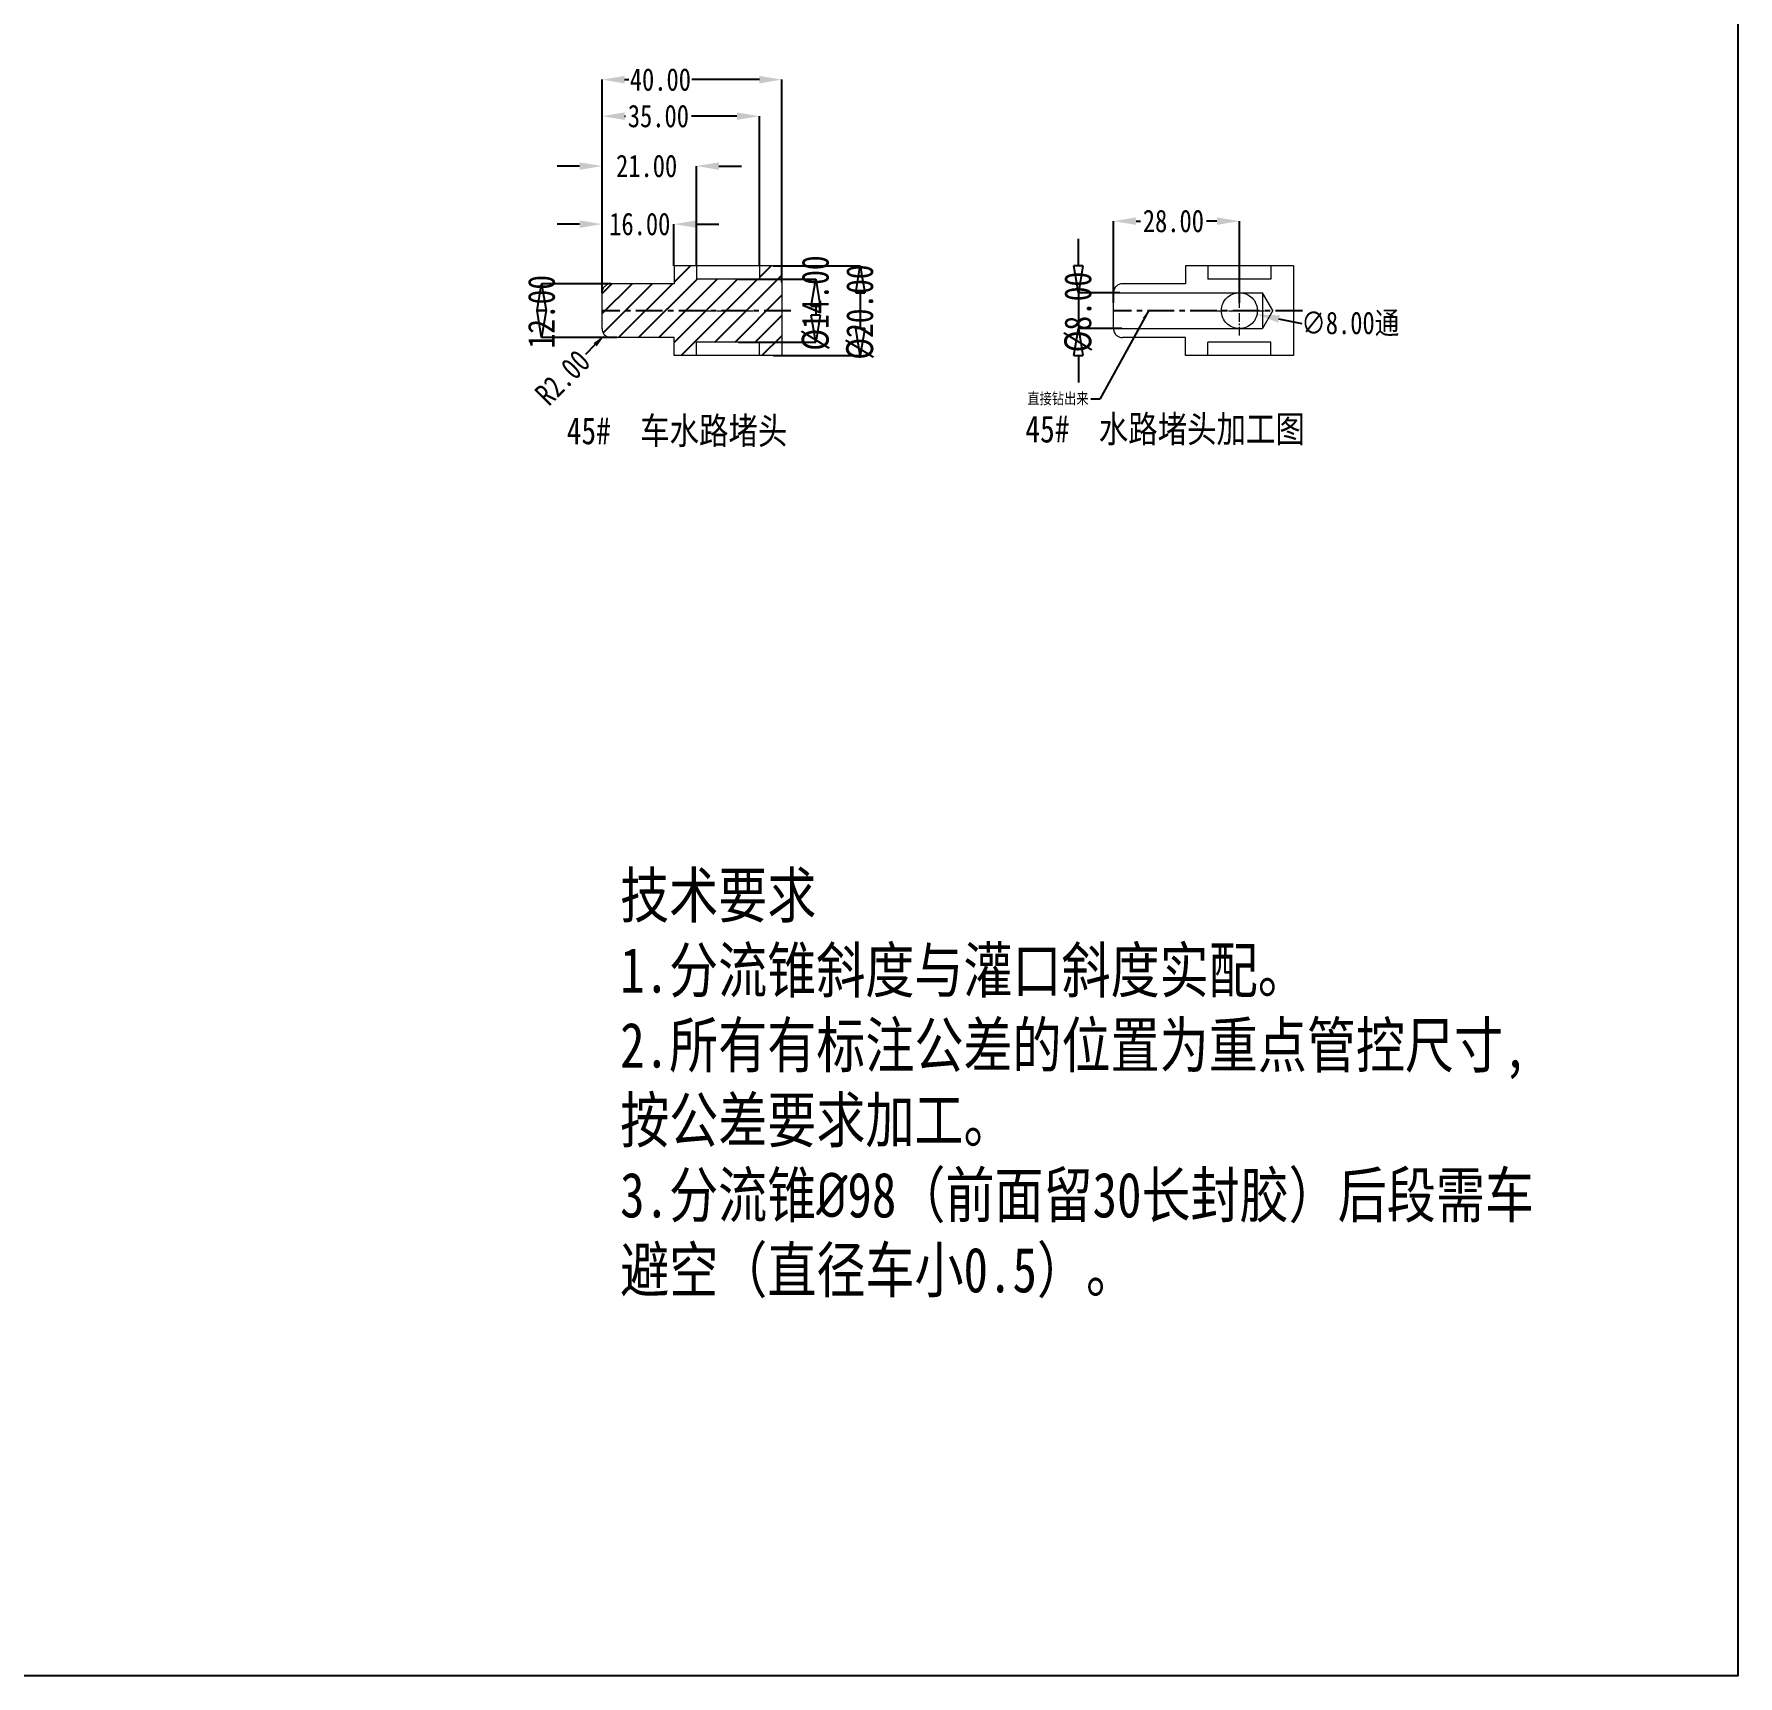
# Model space of a CAD drawing. Header units: millimetres. Extents: x -2414 to 10498, y -2238 to 649.
# Drawn here: x -1629.7 to -1250.7, y -1447.9 to -1082.6 of the extents above; entities that cross this region are included whole.
import ezdxf

# ---------------------------------------------------------------- set-up
doc = ezdxf.new("R2010")
doc.units = ezdxf.units.MM
doc.header["$LTSCALE"] = 16.335
doc.header["$PDMODE"] = 3
doc.header["$PDSIZE"] = 0.3125
doc.linetypes.add('CENTER', pattern=[0.6, 0.375, -0.075, 0.075, -0.075])
doc.linetypes.add('HIDDENX2', pattern=[0.75, 0.5, -0.25])
doc.layers.get('0').update_dxf_attribs({"linetype": 'CONTINUOUS'})
doc.layers.get('Defpoints').update_dxf_attribs({"linetype": 'CONTINUOUS'})
doc.layers.add('dim', color=3, linetype='CONTINUOUS')
doc.layers.add('虚线', color=6, linetype='HIDDENX2', lineweight=13)
doc.styles.get("Standard").update_dxf_attribs({"font": 'txt', "width": 0.8})
doc.dimstyles.get("Standard").update_dxf_attribs({"dimtxt": 0.15625, "dimasz": 0.1875, "dimexe": 0.125, "dimexo": 0.0625, "dimtad": 0, "dimtih": 1, "dimtoh": 1, "dimdsep": 46, "dimtxsty": 'Standard', "dimcen": 0.09, "dimadec": 0, "dimazin": 0, "dimtp": 0.01, "dimtm": 0.01, "dimtfac": 1, "dimtofl": 0, "dimtmove": 0, "dimatfit": 3, "dimfxl": 0, "dimtolj": 1, "dimarcsym": 0})
doc.dimstyles.new('STANDARD$0', dxfattribs={"dimscale": 2, "dimtxt": 3, "dimasz": 3, "dimexe": 1.25, "dimexo": 0.625, "dimgap": 0.5, "dimtad": 0, "dimdsep": 46, "dimlunit": 6, "dimtxsty": 'Standard', "dimblk": 'CLOSEDBLANK', "dimcen": 0, "dimclrt": 2, "dimazin": 2, "dimtfac": 2, "dimtmove": 1, "dimatfit": 3, "dimfxl": 0, "dimtolj": 1, "dimtzin": 0, "dimarcsym": 0})

# ---------------------------------------------------------------- blocks, each defined once
blk = doc.blocks.new('_ClosedBlank')
at = {"color": 0, "linetype": 'ByBlock', "lineweight": -2}
for p, q in [((-1, 0.167), (0, 0)), ((-1, 0.167), (-1, -0.167)), ((0, 0), (-1, -0.167))]:
    blk.add_line(p, q, dxfattribs=at)
blk = doc.blocks.new('*D7')
at = {"color": 6, "lineweight": -2, "transparency": 16777216}
for p, q in [((-1501.36, -1138.15), (-1516.82, -1138.15)), ((-1500.11, -1150.15), (-1516.82, -1150.15))]:
    blk.add_line(p, q, dxfattribs=at)
at = {"layer": 'Defpoints', "color": 0, "transparency": 16777216}
for p in [(-1501.36, -1138.15), (-1516.82, -1150.15), (-1500.11, -1150.15)]:
    blk.add_point(p, dxfattribs=at)
at = {"color": 6, "lineweight": -2, "transparency": 16777216, "xscale": 6, "yscale": 6, "zscale": 6}
for p, rotation in [((-1516.82, -1138.15), 90), ((-1516.82, -1150.15), 270)]:
    blk.add_blockref('_ClosedBlank', p, dxfattribs=dict(at, rotation=rotation))
at = {"color": 4, "transparency": 16777216, "insert": (-1516.82, -1144.39), "char_height": 6, "attachment_point": 5, "rotation": 90}
blk.add_mtext('\\A1;12.00', dxfattribs=at)
blk = doc.blocks.new('*D38')
at = {"color": 4, "lineweight": -2, "transparency": 16777216}
for p, q in [((-1508.36, -1124.9), (-1513.36, -1124.9)), ((-1503.36, -1140.15), (-1503.36, -1124.9)), ((-1487.36, -1134.15), (-1487.36, -1124.9)), ((-1482.36, -1124.9), (-1477.36, -1124.9))]:
    blk.add_line(p, q, dxfattribs=at)
at = {"color": 4, "transparency": 16777216}
for points in [[(-1508.36, -1124.07), (-1508.36, -1125.73), (-1503.36, -1124.9)], [(-1482.36, -1124.07), (-1482.36, -1125.73), (-1487.36, -1124.9)]]:
    blk.add_solid(points, dxfattribs=at)
at = {"layer": 'Defpoints', "color": 0, "transparency": 16777216}
for p in [(-1487.36, -1124.9), (-1487.36, -1134.15), (-1503.36, -1140.15)]:
    blk.add_point(p, dxfattribs=at)
at = {"color": 6, "transparency": 16777216, "insert": (-1494.97, -1124.9), "char_height": 5, "attachment_point": 5}
blk.add_mtext('\\A1;16.00', dxfattribs=at)
blk = doc.blocks.new('*D39')
at = {"color": 4, "lineweight": -2, "transparency": 16777216}
for p, q in [((-1508.36, -1111.99), (-1513.36, -1111.99)), ((-1503.36, -1140.15), (-1503.36, -1111.99)), ((-1482.36, -1134.15), (-1482.36, -1111.99)), ((-1477.36, -1111.99), (-1472.36, -1111.99))]:
    blk.add_line(p, q, dxfattribs=at)
at = {"color": 4, "transparency": 16777216}
for points in [[(-1508.36, -1111.16), (-1508.36, -1112.83), (-1503.36, -1111.99)], [(-1477.36, -1111.16), (-1477.36, -1112.83), (-1482.36, -1111.99)]]:
    blk.add_solid(points, dxfattribs=at)
at = {"layer": 'Defpoints', "color": 0, "transparency": 16777216}
for p in [(-1482.36, -1111.99), (-1482.36, -1134.15), (-1503.36, -1140.15)]:
    blk.add_point(p, dxfattribs=at)
at = {"color": 6, "transparency": 16777216, "insert": (-1493.45, -1111.99), "char_height": 5, "attachment_point": 5}
blk.add_mtext('\\A1;21.00', dxfattribs=at)
blk = doc.blocks.new('*D40')
at = {"color": 4, "lineweight": -2, "transparency": 16777216}
for p, q in [((-1503.36, -1140.15), (-1503.36, -1100.89)), ((-1498.36, -1100.89), (-1498.16, -1100.89)), ((-1473.36, -1100.89), (-1483.49, -1100.89)), ((-1468.36, -1134.15), (-1468.36, -1100.89))]:
    blk.add_line(p, q, dxfattribs=at)
at = {"color": 4, "transparency": 16777216}
for points in [[(-1498.36, -1100.05), (-1498.36, -1101.72), (-1503.36, -1100.89)], [(-1473.36, -1100.05), (-1473.36, -1101.72), (-1468.36, -1100.89)]]:
    blk.add_solid(points, dxfattribs=at)
at = {"layer": 'Defpoints', "color": 0, "transparency": 16777216}
for p in [(-1468.36, -1100.89), (-1468.36, -1134.15), (-1503.36, -1140.15)]:
    blk.add_point(p, dxfattribs=at)
at = {"color": 6, "transparency": 16777216, "insert": (-1490.83, -1100.89), "char_height": 5, "attachment_point": 5}
blk.add_mtext('\\A1;35.00', dxfattribs=at)
blk = doc.blocks.new('*D41')
at = {"color": 4, "lineweight": -2, "transparency": 16777216}
for p, q in [((-1503.36, -1140.15), (-1503.36, -1092.76)), ((-1498.36, -1092.76), (-1497.39, -1092.76)), ((-1468.36, -1092.76), (-1483.39, -1092.76)), ((-1463.36, -1137.88), (-1463.36, -1092.76))]:
    blk.add_line(p, q, dxfattribs=at)
at = {"color": 4, "transparency": 16777216}
for points in [[(-1498.36, -1091.93), (-1498.36, -1093.6), (-1503.36, -1092.76)], [(-1468.36, -1091.93), (-1468.36, -1093.6), (-1463.36, -1092.76)]]:
    blk.add_solid(points, dxfattribs=at)
at = {"layer": 'Defpoints', "color": 0, "transparency": 16777216}
for p in [(-1463.36, -1092.76), (-1503.36, -1140.15), (-1463.36, -1137.88)]:
    blk.add_point(p, dxfattribs=at)
at = {"color": 6, "transparency": 16777216, "insert": (-1490.39, -1092.76), "char_height": 5, "attachment_point": 5}
blk.add_mtext('\\A1;40.00', dxfattribs=at)
blk = doc.blocks.new('*D42')
at = {"color": 6, "lineweight": -2, "transparency": 16777216}
for p, q in [((-1473, -1137.15), (-1455.82, -1137.15)), ((-1455.82, -1143.15), (-1455.82, -1145.15)), ((-1473, -1151.15), (-1455.82, -1151.15))]:
    blk.add_line(p, q, dxfattribs=at)
at = {"layer": 'Defpoints', "color": 0, "transparency": 16777216}
for p in [(-1473, -1137.15), (-1473, -1151.15), (-1455.82, -1151.15)]:
    blk.add_point(p, dxfattribs=at)
at = {"color": 6, "lineweight": -2, "transparency": 16777216, "xscale": 6, "yscale": 6, "zscale": 6}
for p, rotation in [((-1455.82, -1137.15), 90), ((-1455.82, -1151.15), 270)]:
    blk.add_blockref('_ClosedBlank', p, dxfattribs=dict(at, rotation=rotation))
at = {"color": 4, "transparency": 16777216, "insert": (-1455.82, -1142.46), "char_height": 6, "attachment_point": 5, "rotation": 90}
blk.add_mtext('\\A1;%%c14.00', dxfattribs=at)
blk = doc.blocks.new('*D43')
at = {"color": 4, "lineweight": -2, "transparency": 16777216}
blk.add_line((-1347.67, -1147.11), (-1352.79, -1146.02), dxfattribs=at)
at = {"color": 4, "transparency": 16777216}
blk.add_solid([(-1352.61, -1145.21), (-1352.96, -1146.84), (-1357.68, -1144.98)], dxfattribs=at)
at = {"layer": 'Defpoints', "color": 0, "transparency": 16777216}
for p in [(-1365.5, -1143.32), (-1357.68, -1144.98)]:
    blk.add_point(p, dxfattribs=at)
at = {"color": 6, "transparency": 16777216, "insert": (-1336.93, -1147.11), "char_height": 5, "attachment_point": 5}
blk.add_mtext('\\A1;∅8.00{\\fSimSun|b0|i0|c134|p2;通}', dxfattribs=at)
blk = doc.blocks.new('*D44')
at = {"color": 4, "lineweight": -2, "transparency": 16777216}
for p, q in [((-1389.59, -1142.44), (-1389.59, -1124.23)), ((-1384.59, -1124.23), (-1383.62, -1124.23)), ((-1366.59, -1124.23), (-1368.95, -1124.23)), ((-1361.59, -1142.44), (-1361.59, -1124.23))]:
    blk.add_line(p, q, dxfattribs=at)
at = {"color": 4, "transparency": 16777216}
for points in [[(-1384.59, -1123.4), (-1384.59, -1125.07), (-1389.59, -1124.23)], [(-1366.59, -1123.4), (-1366.59, -1125.07), (-1361.59, -1124.23)]]:
    blk.add_solid(points, dxfattribs=at)
at = {"layer": 'Defpoints', "color": 0, "transparency": 16777216}
for p in [(-1389.59, -1124.23), (-1389.59, -1142.44), (-1361.59, -1142.44)]:
    blk.add_point(p, dxfattribs=at)
at = {"color": 6, "transparency": 16777216, "insert": (-1376.28, -1124.23), "char_height": 5, "attachment_point": 5}
blk.add_mtext('\\A1;28.00', dxfattribs=at)
blk = doc.blocks.new('*D8')
at = {"color": 6, "lineweight": -2, "transparency": 16777216}
for p, q in [((-1397.41, -1134.15), (-1397.41, -1128.15)), ((-1388.19, -1140.15), (-1397.41, -1140.15)), ((-1397.41, -1140.15), (-1397.41, -1148.15)), ((-1387.77, -1148.15), (-1397.41, -1148.15)), ((-1397.41, -1154.15), (-1397.41, -1160.15))]:
    blk.add_line(p, q, dxfattribs=at)
at = {"layer": 'Defpoints', "color": 0, "transparency": 16777216}
for p in [(-1388.19, -1140.15), (-1397.41, -1148.15), (-1387.77, -1148.15)]:
    blk.add_point(p, dxfattribs=at)
at = {"color": 6, "lineweight": -2, "transparency": 16777216, "xscale": 6, "yscale": 6, "zscale": 6}
for p, rotation in [((-1397.41, -1140.15), 270), ((-1397.41, -1148.15), 90)]:
    blk.add_blockref('_ClosedBlank', p, dxfattribs=dict(at, rotation=rotation))
at = {"color": 4, "transparency": 16777216, "insert": (-1397.41, -1144.47), "char_height": 6, "attachment_point": 5, "rotation": 90}
blk.add_mtext('\\A1;%%c8.00', dxfattribs=at)
blk = doc.blocks.new('*D45')
at = {"color": 6, "lineweight": -2, "transparency": 16777216}
for p, q in [((-1465.29, -1134.15), (-1445.94, -1134.15)), ((-1445.94, -1140.15), (-1445.94, -1148.15)), ((-1465.29, -1154.15), (-1445.94, -1154.15))]:
    blk.add_line(p, q, dxfattribs=at)
at = {"layer": 'Defpoints', "color": 0, "transparency": 16777216}
for p in [(-1465.29, -1134.15), (-1465.29, -1154.15), (-1445.94, -1154.15)]:
    blk.add_point(p, dxfattribs=at)
at = {"color": 6, "lineweight": -2, "transparency": 16777216, "xscale": 6, "yscale": 6, "zscale": 6}
for p, rotation in [((-1445.94, -1134.15), 90), ((-1445.94, -1154.15), 270)]:
    blk.add_blockref('_ClosedBlank', p, dxfattribs=dict(at, rotation=rotation))
at = {"color": 4, "transparency": 16777216, "insert": (-1445.94, -1144.47), "char_height": 6, "attachment_point": 5, "rotation": 90}
blk.add_mtext('\\A1;%%c20.00', dxfattribs=at)
blk = doc.blocks.new('*D46')
at = {"color": 6, "lineweight": -2, "transparency": 16777216}
blk.add_line((-1506.99, -1153.84), (-1504.87, -1151.71), dxfattribs=at)
at = {"color": 6, "transparency": 16777216}
blk.add_solid([(-1505.23, -1151.35), (-1504.52, -1152.06), (-1502.76, -1149.58)], dxfattribs=at)
at = {"layer": 'Defpoints', "color": 0, "transparency": 16777216}
for p in [(-1501.36, -1148.15), (-1502.76, -1149.58)]:
    blk.add_point(p, dxfattribs=at)
at = {"color": 4, "transparency": 16777216, "insert": (-1512.15, -1159.05), "char_height": 5, "attachment_point": 5, "rotation": 45.2565}
blk.add_mtext('\\A1;R2.00', dxfattribs=at)

msp = doc.modelspace()

# ---------------------------------------------------------------- hatches: boundary and pattern name
h = msp.add_hatch()
h.set_pattern_fill('ANSI31', color=4, style=0)
h.set_pattern_definition([(45, (-2925.6355, -1516.405), (-2.245064, 2.245064), [])])
h.paths.add_polyline_path([(-1463.355, -1144.155), (-1463.355, -1134.155), (-1468.355, -1134.155), (-1468.355, -1137.155), (-1482.355, -1137.155), (-1482.355, -1134.155), (-1487.355, -1134.155), (-1487.355, -1138.155), (-1501.355, -1138.155, 0.4142136), (-1503.355, -1140.155), (-1503.355, -1144.155)])
h.paths.add_polyline_path([(-1503.355, -1144.155), (-1503.355, -1148.155, 0.4142136), (-1501.355, -1150.155), (-1487.355, -1150.155), (-1487.355, -1154.155), (-1482.355, -1154.155), (-1482.355, -1151.155), (-1468.355, -1151.155), (-1468.355, -1154.155), (-1463.355, -1154.155), (-1463.355, -1144.155)])

# ---------------------------------------------------------------- linework, layer by layer
at = {"color": 1, "linetype": 'CENTER', "ltscale": 0.970285}
for p, q in [((-1461.355, -1144.155), (-1503.355, -1144.155)), ((-1347.59, -1144.155), (-1389.59, -1144.155))]:
    msp.add_line(p, q, dxfattribs=at)
at = {"ltscale": 0.5}
msp.add_lwpolyline([(-2132.397, -762.147), (-1250.708, -762.147), (-1250.708, -1447.861), (-2132.397, -1447.861)], close=True, dxfattribs=at)
at = {"layer": '虚线', "ltscale": 10}
for p, q in [((-1487.355, -1134.155), (-1487.355, -1138.155)), ((-1463.355, -1134.155), (-1487.355, -1134.155)), ((-1482.355, -1134.155), (-1482.355, -1137.155)), ((-1468.355, -1134.155), (-1468.355, -1137.155)), ((-1463.355, -1134.155), (-1463.355, -1154.155)), ((-1373.59, -1134.155), (-1373.59, -1138.155)), ((-1349.59, -1134.155), (-1373.59, -1134.155)), ((-1368.59, -1134.155), (-1368.59, -1137.155)), ((-1354.59, -1134.155), (-1354.59, -1137.155)), ((-1349.59, -1134.155), (-1349.59, -1154.155)), ((-1503.355, -1148.155), (-1503.355, -1140.155)), ((-1487.355, -1138.155), (-1501.355, -1138.155)), ((-1468.355, -1137.155), (-1482.355, -1137.155)), ((-1389.59, -1140.155), (-1356.465, -1140.155)), ((-1389.59, -1148.155), (-1389.59, -1140.155)), ((-1373.59, -1138.155), (-1387.59, -1138.155)), ((-1354.59, -1137.155), (-1368.59, -1137.155)), ((-1356.467, -1140.155), (-1356.486, -1148.151)), ((-1354.168, -1144.137), (-1356.467, -1140.155)), ((-1354.168, -1144.137), (-1356.488, -1148.155)), ((-1389.59, -1148.155), (-1356.488, -1148.155)), ((-1487.355, -1150.155), (-1501.355, -1150.155)), ((-1487.355, -1154.155), (-1487.355, -1150.155)), ((-1482.355, -1154.155), (-1482.355, -1151.155)), ((-1468.355, -1151.155), (-1482.355, -1151.155)), ((-1468.355, -1154.155), (-1468.355, -1151.155)), ((-1373.59, -1150.155), (-1387.59, -1150.155)), ((-1373.59, -1154.155), (-1373.59, -1150.155)), ((-1368.59, -1154.155), (-1368.59, -1151.155)), ((-1354.59, -1151.155), (-1368.59, -1151.155)), ((-1354.59, -1154.155), (-1354.59, -1151.155)), ((-1463.355, -1154.155), (-1487.355, -1154.155)), ((-1349.59, -1154.155), (-1373.59, -1154.155))]:
    msp.add_line(p, q, dxfattribs=at)
at = {"layer": '虚线', "color": 1, "linetype": 'CENTER', "ltscale": 0.310989}
for p, q in [((-1361.59, -1149.655), (-1361.59, -1138.655)), ((-1480.855, -1144.155), (-1469.855, -1144.155)), ((-1367.09, -1144.155), (-1356.09, -1144.155))]:
    msp.add_line(p, q, dxfattribs=at)
at = {"layer": '虚线', "ltscale": 10}
msp.add_circle((-1361.59, -1144.155), 4, dxfattribs=at)
for centre, start, end in [((-1501.355, -1140.155), 90, 180), ((-1387.59, -1140.155), 90, 180), ((-1501.355, -1148.155), 180, 270), ((-1387.59, -1148.155), 180, 270)]:
    msp.add_arc(centre, 2, start, end, dxfattribs=at)

# ---------------------------------------------------------------- texts
at = {"attachment_point": 1}
for s, insert, char_height, width in [('{\\fSimSun|b0|i0|c134|p2;45#  车水路堵头}', (-1511.217, -1167.858), 6, 71.53055), ('{\\fSimSun|b0|i0|c134|p2;45#  水路堵头加工图}', (-1409.199, -1167.47), 6, 71.53055), ('{\\fSimSun|b0|i0|c134|p2;技术要求\\P1.分流锥斜度与灌口斜度实配。\\P2.所有有标注公差的位置为重点管控尺寸,按公差要求加工。\\P3.分流锥\\fISOCPEUR|b0|i0|c0|p34;%%C\\fSimSun|b0|i0|c134|p2;98（前面留30长封胶）后段需车避空（直径车小0.5）。}', (-1499.338, -1269.185), 10, 209.44801)]:
    msp.add_mtext(s, dxfattribs=dict(at, insert=insert, char_height=char_height, width=width))
at = {"layer": 'dim', "insert": (-1395.132, -1163.836), "char_height": 2.5, "attachment_point": 6}
msp.add_mtext('\\A1;{\\fSimSun|b0|i0|c134|p2;直接钻出来}', dxfattribs=at)

# ---------------------------------------------------------------- dimensions: what is measured, and where the dimension line sits
for base, p1, p2, picture, middle in [((-1463.355, -1092.763), (-1503.355, -1140.155), (-1463.355, -1137.876), '*D41', (-1490.39, -1092.763)), ((-1468.355, -1100.887), (-1503.355, -1140.155), (-1468.355, -1134.155), '*D40', (-1490.826, -1100.887)), ((-1482.355, -1111.993), (-1503.355, -1140.155), (-1482.355, -1134.155), '*D39', (-1493.451, -1111.993)), ((-1487.355, -1124.9), (-1503.355, -1140.155), (-1487.355, -1134.155), '*D38', (-1494.969, -1124.9)), ((-1389.59, -1124.235), (-1361.59, -1142.436), (-1389.59, -1142.436), '*D44', (-1376.283, -1124.235))]:
    dim = msp.add_linear_dim(base=base, p1=p1, p2=p2, dimstyle='STANDARD$0', override={"dimscale": 1, "dimtxt": 5, "dimasz": 5, "dimexe": 0, "dimexo": 0, "dimgap": 0, "dimtih": 1, "dimtoh": 1, "dimzin": 0, "dimlunit": 2, "dimclrd": 4, "dimclre": 4, "dimclrt": 6, "dimazin": 0, "dimtp": 0.01, "dimtm": 0.01, "dimtfac": 1, "dimtofl": 0, "dimtmove": 0, "dimfxl": 1.25})
    dim.commit()
    dim.dimension.update_dxf_attribs({"geometry": picture, "text_midpoint": middle, "dimtype": 160})
for base, p1, p2, override, picture, middle in [((-1455.821, -1151.155), (-1473.002, -1137.155), (-1473.002, -1151.155), {"dimexe": 0, "dimexo": 0, "dimgap": 0, "dimzin": 0, "dimclrd": 6, "dimclre": 6, "dimclrt": 4}, '*D42', (-1455.821, -1142.465)), ((-1397.407, -1148.155), (-1388.193, -1140.155), (-1387.768, -1148.155), {"dimtxt": 3, "dimexe": 0, "dimexo": 0, "dimgap": 0, "dimzin": 0, "dimclrd": 6, "dimclre": 6, "dimclrt": 4}, '*D8', (-1397.407, -1144.47)), ((-1445.942, -1154.155), (-1465.292, -1134.155), (-1465.292, -1154.155), {"dimexe": 0, "dimexo": 0, "dimgap": 0, "dimzin": 0, "dimclrd": 6, "dimclre": 6, "dimclrt": 4}, '*D45', (-1445.942, -1144.474))]:
    dim = msp.add_linear_dim(base=base, p1=p1, p2=p2, angle=90, text='%%c<>', dimstyle='STANDARD$0', override=override)
    dim.commit()
    dim.dimension.update_dxf_attribs({"geometry": picture, "text_midpoint": middle, "dimtype": 160})
dim = msp.add_linear_dim(base=(-1516.822, -1150.155), p1=(-1501.355, -1138.155), p2=(-1500.111, -1150.155), angle=90, dimstyle='STANDARD$0', override={"dimexe": 0, "dimexo": 0, "dimgap": 0, "dimzin": 0, "dimclrd": 6, "dimclre": 6, "dimclrt": 4})
dim.commit()
dim.dimension.update_dxf_attribs({"geometry": '*D7', "text_midpoint": (-1516.822, -1144.386), "dimtype": 160})
dim = msp.add_diameter_dim_2p(p1=(-1365.503, -1143.325), p2=(-1357.677, -1144.984), text='<>{\\fSimSun|b0|i0|c134|p2;通}', dimstyle='Standard', override={"dimtxt": 5, "dimasz": 5, "dimexe": 0, "dimexo": 0, "dimgap": 0, "dimzin": 0, "dimcen": 0, "dimclrd": 4, "dimclre": 4, "dimclrt": 6, "dimadec": 2, "dimfxl": 1.25, "dimtzin": 0})
dim.commit()
dim.dimension.update_dxf_attribs({"geometry": '*D43', "text_midpoint": (-1347.666, -1147.107), "dimtype": 163})
dim = msp.add_radius_dim(center=(-1501.355, -1148.155), mpoint=(-1502.763, -1149.575), dimstyle='Standard', override={"dimtxt": 5, "dimasz": 3, "dimexe": 0, "dimexo": 0, "dimgap": 0, "dimtih": 0, "dimtoh": 0, "dimzin": 0, "dimcen": 0, "dimclrd": 6, "dimclre": 6, "dimclrt": 4, "dimadec": 2, "dimtp": 0, "dimtm": 0, "dimtzin": 0})
dim.commit()
dim.dimension.update_dxf_attribs({"geometry": '*D46', "text_midpoint": (-1512.149, -1159.045)})

# ---------------------------------------------------------------- leaders
at = {"layer": 'dim', "annotation_type": 0, "has_hookline": 1, "hookline_direction": 1, "text_width": 14.045}
msp.add_leader([(-1381.834, -1144.155), (-1392.632, -1163.836), (-1394.632, -1163.836)], dimstyle='Standard', override={"dimtxt": 2.5, "dimasz": 2, "dimexe": 0, "dimexo": 0, "dimgap": 0.49975, "dimtad": 0, "dimzin": 0, "dimcen": 2.673, "dimadec": 2, "dimtol": 0, "dimtzin": 0}, dxfattribs=at)

doc.saveas('drawing.dxf')
